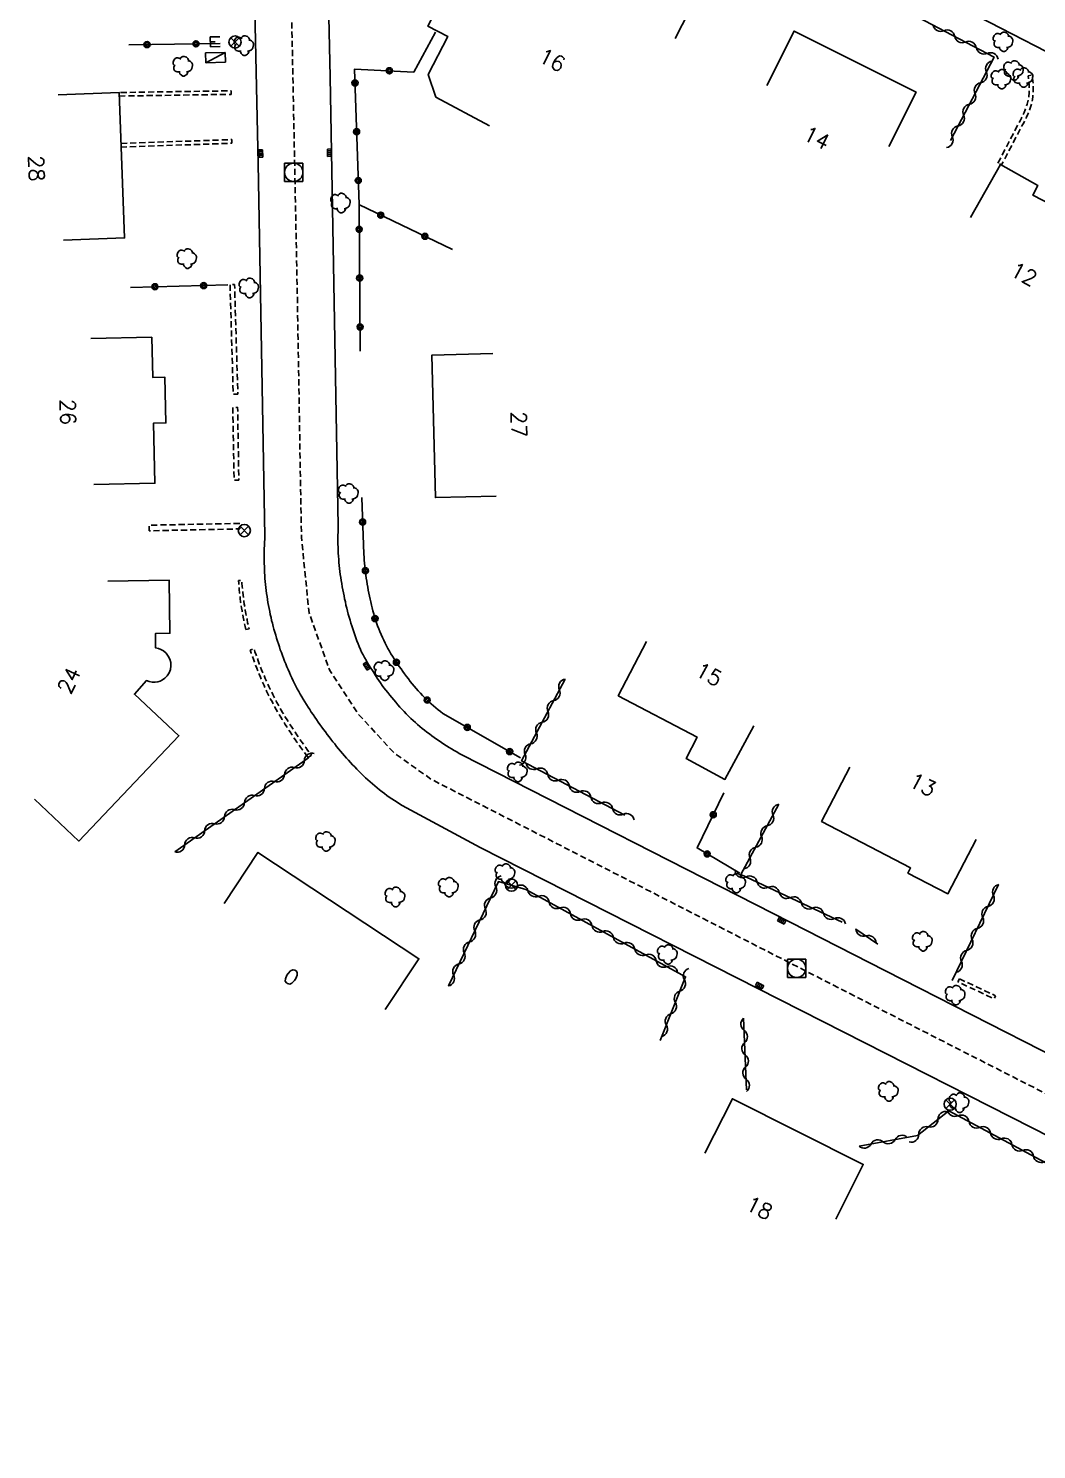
# Model space of a CAD drawing. Header units: millimetres. Extents: x 127000 to 128000, y 141000 to 142000.
# Drawn here: x 127755 to 127837.6, y 141385 to 141501.4 of the extents above; entities that cross this region are included whole.
import ezdxf
from ezdxf.enums import TextEntityAlignment as Align

# ---------------------------------------------------------------- set-up
doc = ezdxf.new("R2010")
doc.units = ezdxf.units.MM
doc.linetypes.add('DASHED', pattern=[0.75, 0.5, -0.25])
doc.layers.get('0').update_dxf_attribs({"linetype": 'CONTINUOUS'})
for name, color, linetype in [('W0001', 6, 'DASHED'), ('W0008', 7, 'CONTINUOUS'), ('W0100', 7, 'CONTINUOUS'), ('W0112', 1, 'DASHED'), ('W0300', 7, 'CONTINUOUS'), ('W0310', 3, 'CONTINUOUS'), ('W0322', 7, 'CONTINUOUS'), ('W0400', 7, 'CONTINUOUS'), ('W0420', 7, 'CONTINUOUS'), ('W0430', 7, 'CONTINUOUS'), ('W0469', 7, 'CONTINUOUS'), ('W0991', 7, 'CONTINUOUS')]:
    doc.layers.add(name, color=color, linetype=linetype)
doc.styles.get("Standard").update_dxf_attribs({"font": 'romans.shx', "width": 0.85})

# ---------------------------------------------------------------- blocks, each defined once
blk = doc.blocks.new('T300')
for p, q in [((-0.8, 0.51), (-0.86, 0.34)), ((-0.86, 0.34), (-0.86, 0.17)), ((-0.86, 0.17), (-0.74, 0.06)), ((-0.69, 0.63), (-0.8, 0.51)), ((-0.8, -0.06), (-0.74, 0.06)), ((-0.74, 0.06), (-0.69, 0.11)), ((-0.57, 0.69), (-0.69, 0.63)), ((-0.46, 0.69), (-0.57, 0.69)), ((-0.29, 0.63), (-0.46, 0.69)), ((-0.29, 0.63), (-0.17, 0.74)), ((-0.23, 0.57), (-0.29, 0.63)), ((-0.17, 0.74), (-0.06, 0.8)), ((-0.06, 0.8), (0.06, 0.8)), ((0.06, 0.8), (0.23, 0.74)), ((0.23, 0.74), (0.34, 0.63)), ((0.34, 0.63), (0.4, 0.51)), ((0.46, 0.46), (0.34, 0.46)), ((0.4, 0.51), (0.4, 0.46)), ((0.57, 0.4), (0.46, 0.46)), ((0.57, 0.4), (0.69, 0.29)), ((0.69, 0.29), (0.74, 0.17)), ((0.74, 0.06), (0.69, -0.17)), ((0.74, 0.17), (0.74, 0.06)), ((-0.8, -0.17), (-0.8, -0.06)), ((-0.8, -0.23), (-0.8, -0.17)), ((-0.74, -0.34), (-0.8, -0.23)), ((-0.69, -0.4), (-0.74, -0.34)), ((-0.51, -0.46), (-0.69, -0.4)), ((-0.4, -0.46), (-0.51, -0.46)), ((-0.4, -0.46), (-0.34, -0.46)), ((-0.34, -0.46), (-0.34, -0.4)), ((-0.34, -0.51), (-0.34, -0.46)), ((-0.29, -0.63), (-0.34, -0.51)), ((-0.17, -0.74), (-0.29, -0.63)), ((-0.06, -0.8), (-0.17, -0.74)), ((0.06, -0.8), (-0.06, -0.8)), ((0.17, -0.74), (0.06, -0.8)), ((0.23, -0.69), (0.17, -0.74)), ((0.29, -0.46), (0.23, -0.46)), ((0.29, -0.63), (0.23, -0.69)), ((0.46, -0.4), (0.29, -0.46)), ((0.34, -0.51), (0.29, -0.63)), ((0.34, -0.51), (0.34, -0.46)), ((0.57, -0.34), (0.46, -0.4)), ((0.63, -0.29), (0.57, -0.34)), ((0.69, -0.17), (0.63, -0.29))]:
    blk.add_line(p, q)
blk = doc.blocks.new('T430')
at = {"flags": 128}
for points in [[(-0.4, 2.1), (0.4, 2.1)], [(-0.4, 2.1), (-0.4, 1.3)], [(-0.4, 1.7), (0, 1.7)], [(-0.4, 1.3), (0.4, 1.3)], [(0.8, 0.8), (-0.8, 0.8)], [(-0.8, 0.8), (-0.8, 0)], [(0.8, 0.8), (-0.8, 0)], [(-0.8, 0), (0.8, 0)], [(0.8, 0), (0.8, 0.8)]]:
    blk.add_lwpolyline(points, dxfattribs=at)
blk = doc.blocks.new('T420')
for p, q in [((0.75, 0.75), (-0.75, 0.75)), ((-0.75, 0.75), (-0.75, -0.75)), ((0.75, 0.75), (0.75, -0.75)), ((0.75, -0.75), (-0.75, -0.75))]:
    blk.add_line(p, q)
blk.add_ellipse((0, 0), major_axis=(-0.53, 0.53), ratio=1, start_param=3.926991, end_param=10.210176)
blk = doc.blocks.new('T400')
for p, q in [((-0.15, 0.3), (0.15, 0.3)), ((-0.15, -0.25), (-0.15, 0.3)), ((-0.15, 0.15), (0.15, 0.15)), ((-0.15, 0), (0.15, 0)), ((0.15, 0.3), (0.15, -0.25)), ((-0.15, -0.15), (0.15, -0.15)), ((-0.15, -0.25), (-0.15, -0.3)), ((-0.15, -0.3), (0.15, -0.3)), ((0.15, -0.3), (0.15, -0.25))]:
    blk.add_line(p, q)
blk = doc.blocks.new('t322o')
at = {"color": 0, "linetype": 'Continuous'}
for radius in [0.25, 0.15]:
    blk.add_circle((0, 0), radius, dxfattribs=at)
blk = doc.blocks.new('t310o')
at = {"color": 0, "linetype": 'Continuous'}
for centre, start, end in [((-0.5, 0.38), 216.8699, 323.1304), ((0.5, -0.37), 36.8699, 143.1303)]:
    blk.add_arc(centre, 0.625, start, end, dxfattribs=at)
blk = doc.blocks.new('T469')
at = {"color": 0, "linetype": 'Continuous', "flags": 128}
for points in [[(-0.35, 0.35), (0.35, -0.35)], [(-0.35, -0.35), (0.35, 0.35)]]:
    blk.add_lwpolyline(points, dxfattribs=at)
at = {"color": 0, "linetype": 'Continuous'}
blk.add_circle((0, 0), 0.5, dxfattribs=at)

msp = doc.modelspace()

# ---------------------------------------------------------------- linework, layer by layer
at = {"layer": 'W0001', "flags": 128}
msp.add_lwpolyline([(127776.11, 141529.88), (127787.25, 141527.69), (127792.95, 141526.19), (127798.82, 141523.28), (127839.18, 141502.56), (127874.31, 141484.48), (127910.21, 141466.01), (127940.32, 141450.47), (127968.86, 141435.71), (127976.99, 141431.13), (127975.32, 141424.03), (127973.76, 141420.49), (127970.87, 141416.54), (127965.65, 141410.74), (127952.19, 141397.25), (127946.87, 141392.25), (127943.87, 141389.51), (127940.19, 141387.2), (127936.58, 141385.74), (127931.82, 141384.97), (127926.6, 141385.31), (127921.83, 141386.38), (127901.25, 141390.91), (127880.55, 141395.44), (127875.38, 141396.6), (127870.32, 141398.21), (127865.14, 141400.48), (127859.7, 141403.3), (127830.83, 141417.98), (127788.02, 141439.9), (127784.97, 141442.08), (127782.03, 141445.27), (127779.72, 141448.82), (127778.02, 141453.54), (127777.4, 141459.73), (127777.07, 141479.11), (127776.48, 141508.34), (127775.74, 141551.3), (127775.13, 141588.95), (127776.3, 141594.23), (127777.5, 141600.27), (127783.57, 141599.75), (127789.6, 141598.96), (127794.88, 141597.46), (127816.2, 141591.11), (127840.22, 141583.94), (127856.13, 141579.29), (127861.45, 141578.02), (127869.15, 141576.81), (127877.99, 141576.18), (127884.81, 141576.24), (127893.43, 141577.01), (127900.83, 141577.99), (127936.75, 141583.11), (127956.23, 141585.87), (127972.58, 141588.22), (127982.68, 141589.6), (127987.7, 141590.17), (127992.07, 141589.37), (127995.63, 141587.1), (127997.97, 141584.38), (127999.28, 141581.25), (127999.65, 141578.38), (127999.28, 141575.32), (127998.08, 141572.39), (127996.26, 141569.97), (127992.63, 141565.97), (127979.37, 141551.53), (127967.77, 141538.17)], dxfattribs=at)
at = {"layer": 'W0008', "flags": 128}
for points in [[(127779.39, 141513.49), (127779.75, 141497.47), (127780.14, 141475.91), (127780.42, 141460.67), (127780.41, 141460.42), (127780.4, 141460.16), (127780.39, 141459.91), (127780.39, 141459.66), (127780.39, 141459.41), (127780.39, 141459.16), (127780.4, 141458.91), (127780.41, 141458.67), (127780.42, 141458.42), (127780.44, 141458.17), (127780.45, 141457.92), (127780.47, 141457.67), (127780.5, 141457.42), (127780.52, 141457.17), (127780.55, 141456.92), (127780.58, 141456.68), (127780.62, 141456.43), (127780.66, 141456.18), (127780.7, 141455.93), (127780.74, 141455.68), (127780.79, 141455.43), (127780.84, 141455.18), (127780.89, 141454.93), (127780.94, 141454.68), (127781, 141454.43), (127781.05, 141454.18), (127781.11, 141453.93), (127781.18, 141453.68), (127781.24, 141453.44), (127781.31, 141453.19), (127781.38, 141452.95), (127781.45, 141452.7), (127781.53, 141452.46), (127781.61, 141452.22), (127781.69, 141451.98), (127781.77, 141451.73), (127781.86, 141451.49), (127781.95, 141451.25), (127782.04, 141451.01), (127782.13, 141450.78), (127782.23, 141450.54), (127782.33, 141450.31), (127782.45, 141450.09), (127782.57, 141449.87), (127782.69, 141449.65), (127782.82, 141449.44), (127782.96, 141449.23), (127783.09, 141449.01), (127783.22, 141448.81), (127783.35, 141448.6), (127783.48, 141448.4), (127783.61, 141448.19), (127783.74, 141447.99), (127783.88, 141447.79), (127784.02, 141447.59), (127784.16, 141447.4), (127784.31, 141447.2), (127784.47, 141447), (127784.63, 141446.8), (127784.8, 141446.6), (127784.96, 141446.4), (127785.13, 141446.21), (127785.29, 141446.01), (127785.46, 141445.82), (127785.64, 141445.63), (127785.81, 141445.44), (127785.99, 141445.25), (127786.17, 141445.07), (127786.36, 141444.89), (127786.55, 141444.72), (127786.74, 141444.54), (127786.92, 141444.38), (127787.11, 141444.23), (127787.3, 141444.07), (127787.49, 141443.92), (127787.68, 141443.77), (127787.88, 141443.62), (127788.07, 141443.47), (127788.27, 141443.33), (127788.47, 141443.19), (127788.67, 141443.05), (127788.87, 141442.91), (127789.07, 141442.77), (127789.28, 141442.64), (127789.49, 141442.51), (127789.69, 141442.39), (127789.9, 141442.26), (127790.12, 141442.14), (127790.33, 141442.02), (127790.54, 141441.9), (127817.45, 141428.2), (127825.26, 141424.21), (127839.39, 141416.98)], [(127859.27, 141400.14), (127837.22, 141411.35), (127821.85, 141419.17), (127792.05, 141434.31), (127785.66, 141437.75), (127785.44, 141437.88), (127785.23, 141438.01), (127785.02, 141438.15), (127784.81, 141438.29), (127784.6, 141438.43), (127784.4, 141438.58), (127784.2, 141438.73), (127784, 141438.88), (127783.8, 141439.03), (127783.6, 141439.19), (127783.41, 141439.35), (127783.22, 141439.52), (127783.03, 141439.68), (127782.84, 141439.85), (127782.65, 141440.02), (127782.47, 141440.2), (127782.29, 141440.37), (127782.11, 141440.55), (127781.94, 141440.73), (127781.77, 141440.91), (127781.59, 141441.09), (127781.42, 141441.27), (127781.26, 141441.46), (127781.09, 141441.64), (127780.93, 141441.83), (127780.76, 141442.02), (127780.6, 141442.21), (127780.44, 141442.4), (127780.28, 141442.59), (127780.13, 141442.79), (127779.97, 141442.98), (127779.82, 141443.18), (127779.67, 141443.38), (127779.51, 141443.58), (127779.36, 141443.78), (127779.22, 141443.98), (127779.07, 141444.18), (127778.92, 141444.38), (127778.78, 141444.59), (127778.63, 141444.79), (127778.49, 141444.99), (127778.35, 141445.2), (127778.21, 141445.4), (127778.08, 141445.61), (127777.94, 141445.82), (127777.81, 141446.03), (127777.68, 141446.24), (127777.55, 141446.45), (127777.42, 141446.66), (127777.3, 141446.88), (127777.18, 141447.09), (127777.06, 141447.31), (127776.94, 141447.53), (127776.83, 141447.75), (127776.72, 141447.97), (127776.61, 141448.2), (127776.51, 141448.43), (127776.41, 141448.66), (127776.31, 141448.89), (127776.21, 141449.12), (127776.12, 141449.35), (127776.02, 141449.58), (127775.93, 141449.82), (127775.84, 141450.05), (127775.76, 141450.29), (127775.67, 141450.52), (127775.59, 141450.76), (127775.51, 141450.99), (127775.43, 141451.23), (127775.36, 141451.47), (127775.29, 141451.71), (127775.22, 141451.95), (127775.15, 141452.19), (127775.08, 141452.43), (127775.02, 141452.68), (127774.96, 141452.92), (127774.91, 141453.16), (127774.85, 141453.41), (127774.8, 141453.66), (127774.75, 141453.9), (127774.7, 141454.15), (127774.66, 141454.39), (127774.62, 141454.64), (127774.58, 141454.88), (127774.55, 141455.13), (127774.52, 141455.37), (127774.49, 141455.62), (127774.46, 141455.87), (127774.44, 141456.11), (127774.41, 141456.36), (127774.4, 141456.6), (127774.38, 141456.85), (127774.37, 141457.09), (127774.36, 141457.34), (127774.35, 141457.59), (127774.34, 141457.83), (127774.34, 141458.08), (127774.34, 141458.33), (127774.35, 141458.58), (127774.35, 141458.82), (127774.36, 141459.07), (127774.37, 141459.32), (127774.39, 141459.57), (127774.4, 141459.81), (127773.86, 141490.35), (127773.49, 141506.7)], [(127843.07, 141497.14), (127830.99, 141503.36)]]:
    msp.add_lwpolyline(points, dxfattribs=at)
at = {"layer": 'W0100', "flags": 128}
for points in [[(127808.02, 141500.62), (127810.29, 141505.07), (127803.89, 141508.34), (127803.98, 141508.29), (127801.25, 141502.95), (127794.95, 141506.13), (127795.71, 141507.65), (127791.84, 141509.61), (127787.76, 141501.61), (127789.38, 141500.78), (127787.79, 141497.66), (127788.4, 141495.81), (127792.8, 141493.44)], [(127825.51, 141491.75), (127827.75, 141496.22), (127817.76, 141501.22), (127815.52, 141496.75)], [(127757.47, 141495.99), (127762.47, 141496.18), (127762.91, 141484.26), (127757.91, 141484.07)], [(127842.52, 141479.45), (127844.82, 141483.89), (127837.31, 141487.78), (127837.72, 141488.57), (127834.66, 141490.29), (127832.21, 141485.93)], [(127760.14, 141476.01), (127765.14, 141476.12), (127765.22, 141472.83), (127766.22, 141472.85), (127766.3, 141469.1), (127765.29, 141469.09), (127765.39, 141464.16), (127760.39, 141464.06)], [(127793.09, 141474.78), (127788.09, 141474.66), (127788.37, 141462.99), (127793.36, 141463.11)], [(127761.55, 141456.13), (127766.55, 141456.22), (127766.63, 141451.87), (127765.44, 141451.84), (127765.45, 141450.66), (127765.68, 141450.62), (127765.89, 141450.54), (127766.09, 141450.42), (127766.31, 141450.22), (127766.49, 141450), (127766.63, 141449.74), (127766.7, 141449.47), (127766.71, 141449.19), (127766.66, 141448.89), (127766.56, 141448.61), (127766.41, 141448.38), (127766.21, 141448.18), (127766.03, 141448.05), (127765.83, 141447.95), (127765.63, 141447.88), (127765.42, 141447.86), (127765.17, 141447.87), (127764.93, 141447.91), (127764.7, 141447.99), (127763.71, 141446.87), (127767.36, 141443.46), (127759.15, 141434.83), (127755.52, 141438.28)], [(127814.47, 141444.28), (127812.09, 141439.88), (127808.91, 141441.61), (127809.82, 141443.36), (127803.36, 141446.75), (127805.67, 141451.18)], [(127832.67, 141434.95), (127830.37, 141430.51), (127827.09, 141432.21), (127827.3, 141432.63), (127820.01, 141436.45), (127822.33, 141440.88)], [(127771.08, 141429.73), (127773.83, 141433.9), (127787.02, 141425.19), (127784.26, 141421.02)], [(127810.46, 141409.25), (127812.71, 141413.72), (127823.43, 141408.33), (127821.18, 141403.86)]]:
    msp.add_lwpolyline(points, dxfattribs=at)
at = {"layer": 'W0112', "flags": 128}
for points in [[(127834.46, 141490.39), (127836.14, 141493.62), (127836.27, 141493.85), (127836.39, 141494.08), (127836.5, 141494.31), (127836.61, 141494.54), (127836.7, 141494.77), (127836.79, 141495.01), (127836.86, 141495.22), (127836.91, 141495.44), (127836.96, 141495.66), (127836.99, 141495.88), (127837.01, 141496.12), (127837.02, 141496.35), (127837.02, 141496.59), (127837.01, 141496.84), (127837, 141497.08), (127836.97, 141497.31), (127836.94, 141497.56), (127837.27, 141497.61), (127837.3, 141497.36), (127837.33, 141497.1), (127837.35, 141496.85), (127837.35, 141496.6), (127837.36, 141496.35), (127837.35, 141496.1), (127837.32, 141495.84), (127837.29, 141495.6), (127837.24, 141495.37), (127837.18, 141495.13), (127837.1, 141494.9), (127837.01, 141494.65), (127836.91, 141494.41), (127836.81, 141494.16), (127836.69, 141493.93), (127836.57, 141493.69), (127836.43, 141493.46), (127834.76, 141490.24)], [(127762.47, 141495.89), (127771.63, 141496.03), (127771.63, 141496.32), (127762.47, 141496.18)], [(127762.62, 141492.01), (127771.7, 141492.32), (127771.71, 141492.02), (127762.63, 141491.71)], [(127771.55, 141480.43), (127771.81, 141471.46), (127772.19, 141471.47), (127771.92, 141480.44)], [(127771.78, 141470.37), (127771.88, 141464.4), (127772.27, 141464.4), (127772.17, 141470.38)], [(127772.34, 141460.87), (127764.91, 141460.72), (127764.92, 141460.26), (127772.35, 141460.42)], [(127772.85, 141452.16), (127772.79, 141452.41), (127772.73, 141452.67), (127772.68, 141452.93), (127772.63, 141453.19), (127772.58, 141453.44), (127772.54, 141453.7), (127772.5, 141453.96), (127772.46, 141454.21), (127772.42, 141454.45), (127772.39, 141454.7), (127772.36, 141454.95), (127772.33, 141455.19), (127772.31, 141455.44), (127772.28, 141455.69), (127772.26, 141455.93), (127772.24, 141456.18), (127772.51, 141456.2), (127772.53, 141455.96), (127772.55, 141455.71), (127772.58, 141455.47), (127772.6, 141455.22), (127772.63, 141454.98), (127772.66, 141454.73), (127772.69, 141454.49), (127772.72, 141454.25), (127772.76, 141454), (127772.8, 141453.75), (127772.85, 141453.49), (127772.89, 141453.24), (127772.94, 141452.98), (127772.99, 141452.73), (127773.05, 141452.47), (127773.11, 141452.22)], [(127831.3, 141423.55), (127834.26, 141422.16), (127834.15, 141421.91), (127831.18, 141423.3)]]:
    msp.add_lwpolyline(points, close=True, dxfattribs=at)
msp.add_lwpolyline([(127777.95, 141441.68), (127777.8, 141441.89), (127777.64, 141442.1), (127777.49, 141442.31), (127777.33, 141442.52), (127777.18, 141442.73), (127777.03, 141442.94), (127776.88, 141443.16), (127776.74, 141443.36), (127776.61, 141443.57), (127776.47, 141443.78), (127776.34, 141443.99), (127776.2, 141444.19), (127776.07, 141444.4), (127775.95, 141444.6, -0.000215), (127775.95, 141444.6), (127775.82, 141444.8), (127775.7, 141445), (127775.58, 141445.2), (127775.45, 141445.41), (127775.33, 141445.61), (127775.22, 141445.82), (127775.1, 141446.04), (127774.99, 141446.26), (127774.87, 141446.47), (127774.76, 141446.69), (127774.66, 141446.91), (127774.55, 141447.13), (127774.44, 141447.35), (127774.34, 141447.57), (127774.24, 141447.8), (127774.14, 141448.02), (127774.04, 141448.27), (127773.93, 141448.51), (127773.83, 141448.75), (127773.74, 141449), (127773.64, 141449.25), (127773.55, 141449.49), (127773.46, 141449.74), (127773.37, 141449.99), (127773.28, 141450.24), (127773.2, 141450.49), (127773.51, 141450.6), (127773.59, 141450.35), (127773.68, 141450.1), (127773.77, 141449.85), (127773.86, 141449.61), (127773.95, 141449.36), (127774.04, 141449.12), (127774.14, 141448.88), (127774.24, 141448.63), (127774.34, 141448.39), (127774.44, 141448.15), (127774.54, 141447.93), (127774.64, 141447.71), (127774.74, 141447.49), (127774.84, 141447.27), (127774.95, 141447.06), (127775.06, 141446.84), (127775.17, 141446.62), (127775.28, 141446.41), (127775.39, 141446.19), (127775.51, 141445.98), (127775.62, 141445.78), (127775.74, 141445.57), (127775.86, 141445.37), (127775.98, 141445.17), (127776.1, 141444.97), (127776.23, 141444.78), (127776.35, 141444.58), (127776.48, 141444.37), (127776.61, 141444.16), (127776.75, 141443.96), (127776.88, 141443.75), (127777.02, 141443.55), (127777.15, 141443.34), (127777.3, 141443.13), (127777.45, 141442.92), (127777.6, 141442.71), (127777.75, 141442.5), (127777.9, 141442.29), (127778.06, 141442.09), (127778.22, 141441.88)], format="xyb", close=True, dxfattribs=at)
at = {"layer": 'W0310', "flags": 128}
for points in [[(127825.61, 141503.56), (127834.14, 141499.08), (127830.57, 141492.26)], [(127799, 141448.11), (127795.44, 141441.41), (127803.89, 141436.97)], [(127767.02, 141433.95), (127777.97, 141441.66)], [(127816.51, 141437.85), (127813.41, 141432.1), (127821.69, 141428.18)], [(127789.44, 141422.96), (127793.54, 141431.52), (127795.78, 141430.87), (127808.87, 141423.71), (127806.79, 141418.5)], [(127834.52, 141431.28), (127830.7, 141423.4)], [(127822.82, 141427.62), (127824.62, 141426.38)], [(127813.62, 141420.31), (127813.85, 141414.46)], [(127823.09, 141409.83), (127827.86, 141410.7), (127830.43, 141412.73), (127848.83, 141402.87), (127859.26, 141397.44)]]:
    msp.add_lwpolyline(points, dxfattribs=at)
at = {"layer": 'W0322', "flags": 128}
for points in [[(127782.22, 141474.97), (127782.12, 141486.99), (127781.75, 141498.1), (127786.6, 141497.86), (127788.37, 141501.12)], [(127770.75, 141500.19), (127763.25, 141500.09)], [(127782.1, 141486.99), (127789.77, 141483.32)], [(127763.39, 141480.2), (127771.37, 141480.42)], [(127782.34, 141462.98), (127782.52, 141458.36), (127782.53, 141458.11), (127782.55, 141457.86), (127782.57, 141457.61), (127782.59, 141457.37), (127782.62, 141457.12), (127782.65, 141456.87), (127782.68, 141456.63), (127782.71, 141456.38), (127782.75, 141456.13), (127782.79, 141455.89), (127782.83, 141455.64), (127782.87, 141455.4), (127782.92, 141455.16), (127782.97, 141454.91), (127783.02, 141454.67), (127783.08, 141454.43), (127783.13, 141454.18), (127783.19, 141453.94), (127783.25, 141453.7), (127783.32, 141453.46), (127783.39, 141453.21), (127783.47, 141452.96), (127783.55, 141452.72), (127783.63, 141452.48), (127783.73, 141452.24), (127783.82, 141452), (127783.92, 141451.76), (127784.03, 141451.53), (127784.14, 141451.29), (127784.25, 141451.06), (127784.36, 141450.84), (127784.48, 141450.62), (127784.61, 141450.4), (127784.73, 141450.19), (127784.86, 141449.98), (127785, 141449.77), (127785.13, 141449.56), (127785.27, 141449.35), (127785.41, 141449.15), (127785.56, 141448.94), (127785.7, 141448.73), (127785.85, 141448.53), (127786, 141448.32), (127786.16, 141448.12), (127786.32, 141447.92), (127786.47, 141447.72), (127786.64, 141447.52), (127786.8, 141447.33), (127786.97, 141447.14), (127787.15, 141446.95), (127787.32, 141446.77), (127787.49, 141446.59), (127787.67, 141446.42), (127787.85, 141446.25), (127788.03, 141446.08), (127788.22, 141445.91), (127788.41, 141445.75), (127788.6, 141445.59), (127788.79, 141445.44), (127788.99, 141445.28), (127795.36, 141441.66)], [(127812.01, 141438.79), (127809.81, 141434.27), (127813.32, 141432.21)]]:
    msp.add_lwpolyline(points, dxfattribs=at)

# ---------------------------------------------------------------- block references
at = {"layer": 'W0300'}
for p in [(127834.94, 141500.33), (127772.74, 141500.02), (127767.74, 141498.33), (127835.8, 141497.99), (127834.78, 141497.27), (127836.57, 141497.41), (127780.66, 141487.12), (127768.07, 141482.57), (127773.15, 141480.16), (127781.3, 141463.32), (127784.23, 141448.8), (127795.14, 141440.5), (127779.43, 141434.8), (127794.14, 141432.18), (127789.5, 141431.06), (127813.04, 141431.39), (127785.12, 141430.25), (127828.33, 141426.62), (127807.44, 141425.54), (127831.02, 141422.21), (127825.54, 141414.32), (127831.33, 141413.39)]:
    msp.add_blockref('T300', p, dxfattribs=at)
at = {"layer": 'W0310'}
for p, rotation in [((127830.03, 141501.24), 332.2900764209799), ((127831.8, 141500.31), 332.2900764209799), ((127833.58, 141499.38), 332.2900764209799), ((127833.51, 141497.87), 242.3685310875755), ((127832.58, 141496.1), 242.3685310875755), ((127831.65, 141494.33), 242.3685310875755), ((127830.72, 141492.56), 242.3685310875755), ((127798.53, 141447.23), 242.026098653908), ((127797.59, 141445.46), 242.026098653908), ((127796.65, 141443.69), 242.026098653908), ((127795.72, 141441.93), 242.026098653908), ((127777.64, 141441.43), 35.17647331011042), ((127776.01, 141440.28), 35.17647331011042), ((127796.69, 141440.75), 332.2891338757547), ((127798.46, 141439.82), 332.2891338757547), ((127774.37, 141439.13), 35.17647331011042), ((127800.23, 141438.89), 332.2891338757547), ((127772.74, 141437.98), 35.17647331011042), ((127802, 141437.96), 332.2891338757547), ((127771.1, 141436.83), 35.17647331011042), ((127803.77, 141437.03), 332.2891338757547), ((127816.03, 141436.97), 241.7543216098975), ((127769.47, 141435.67), 35.17647331011042), ((127815.09, 141435.21), 241.7543216098975), ((127767.84, 141434.52), 35.17647331011042), ((127814.14, 141433.45), 241.7543216098975), ((127813.83, 141431.9), 334.6849808344898), ((127793.33, 141431.07), 64.40838771000477), ((127794.99, 141431.1), 344.0138285699117), ((127815.64, 141431.04), 334.6849808344898), ((127834.09, 141430.38), 244.1285265936145), ((127792.47, 141429.27), 64.40838771000477), ((127796.82, 141430.31), 331.2969524762996), ((127798.57, 141429.35), 331.2969524762996), ((127817.45, 141430.19), 334.6849808344898), ((127819.26, 141429.33), 334.6849808344898), ((127800.32, 141428.39), 331.2969524762996), ((127821.07, 141428.48), 334.6849808344898), ((127833.21, 141428.58), 244.1285265936145), ((127791.6, 141427.47), 64.40838771000477), ((127802.08, 141427.42), 331.2969524762996), ((127823.65, 141427.06), 325.4140747116707), ((127832.34, 141426.78), 244.1285265936145), ((127790.74, 141425.66), 64.40838771000477), ((127803.83, 141426.46), 331.2969524762996), ((127805.59, 141425.5), 331.2969524762996), ((127807.34, 141424.54), 331.2969524762996), ((127831.47, 141424.98), 244.1285265936145), ((127789.87, 141423.86), 64.40838771000477), ((127808.77, 141423.47), 248.2125798429073), ((127808.03, 141421.61), 248.2125798429073), ((127807.29, 141419.75), 248.2125798429073), ((127813.66, 141419.31), 272.3271584086111), ((127813.74, 141417.31), 272.3271584086111), ((127813.82, 141415.32), 272.3271584086111), ((127829.55, 141412.03), 38.31727613493786), ((127831.2, 141412.32), 331.7999264655727), ((127827.98, 141410.79), 38.31727613493786), ((127832.97, 141411.37), 331.7999264655727), ((127824.07, 141410.01), 10.29454432515844), ((127826.04, 141410.37), 10.29454432515844), ((127834.73, 141410.43), 331.7999264655727), ((127836.49, 141409.48), 331.7999264655727), ((127838.25, 141408.54), 331.7999264655727)]:
    msp.add_blockref('t310o', p, dxfattribs=dict(at, rotation=rotation))
at = {"layer": 'W0322'}
for p, rotation in [((127764.75, 141500.11), 180.7664752959652), ((127768.75, 141500.17), 180.7664752959652), ((127784.61, 141497.96), 357.2390443835403), ((127781.79, 141496.96), 91.88173203290526), ((127781.92, 141492.97), 91.88173203290526), ((127782.05, 141488.97), 91.88173203290526), ((127783.9, 141486.13), 334.4052453633768), ((127782.13, 141484.97), 90.50805657709078), ((127787.51, 141484.4), 334.4052453633768), ((127782.17, 141480.97), 90.50805657709078), ((127765.39, 141480.26), 1.52033219100028), ((127769.39, 141480.36), 1.52033219100028), ((127782.21, 141476.97), 90.50805657709078), ((127782.41, 141460.98), 272.2261055587744), ((127782.64, 141456.99), 276.6049432912482), ((127783.43, 141453.07), 287.231009543835), ((127785.18, 141449.49), 303.9167328375782), ((127787.7, 141446.39), 316.4765097542295), ((127790.98, 141444.15), 330.3317522473068), ((127794.46, 141442.17), 330.3317522473068), ((127811.14, 141436.99), 243.9855096362945), ((127810.64, 141433.78), 329.6823784271809)]:
    msp.add_blockref('t322o', p, dxfattribs=dict(at, rotation=rotation))
at = {"layer": 'W0400'}
for p, rotation in [((127774.07, 141491.19), 1.287856077956242), ((127779.69, 141491.25), 181.0385091588188), ((127782.74, 141449.17), 211.9606710193744), ((127816.74, 141428.3), 243.02025381287), ((127814.94, 141422.99), 63.05875433612292)]:
    msp.add_blockref('T400', p, dxfattribs=dict(at, rotation=rotation))
at = {"layer": 'W0420'}
for p in [(127776.77, 141489.64), (127817.97, 141424.41)]:
    msp.add_blockref('T420', p, dxfattribs=at)
at = {"layer": 'W0430', "rotation": 1.287856080194658}
msp.add_blockref('T430', (127770.37, 141498.64), dxfattribs=at)
at = {"layer": 'W0469'}
for p in [(127771.96, 141500.32), (127772.72, 141460.28), (127794.61, 141431.22), (127830.55, 141413.27)]:
    msp.add_blockref('T469', p, dxfattribs=at)

# ---------------------------------------------------------------- texts
at = {"layer": 'W0991'}
for s, rotation, p in [('16', 332.9354, (127797.94, 141498.84)), ('14', 333.4198, (127819.62, 141492.46)), ('28', 272.0986, (127755.69, 141489.96)), ('12', 331.6672, (127836.59, 141481.3)), ('26', 271.1793, (127758.27, 141470)), ('27', 271.365, (127795.22, 141468.99)), ('24', 65.2205, (127758.36, 141448.01)), ('15', 332.052, (127810.79, 141448.5)), ('13', 332.6102, (127828.3, 141439.46)), ('0', 326.5449, (127776.57, 141423.7)), ('18', 333.3072, (127814.92, 141404.77))]:
    msp.add_text(s, height=1.25, rotation=rotation, dxfattribs=at).set_placement(p, align=Align.MIDDLE)

doc.saveas('drawing.dxf')
